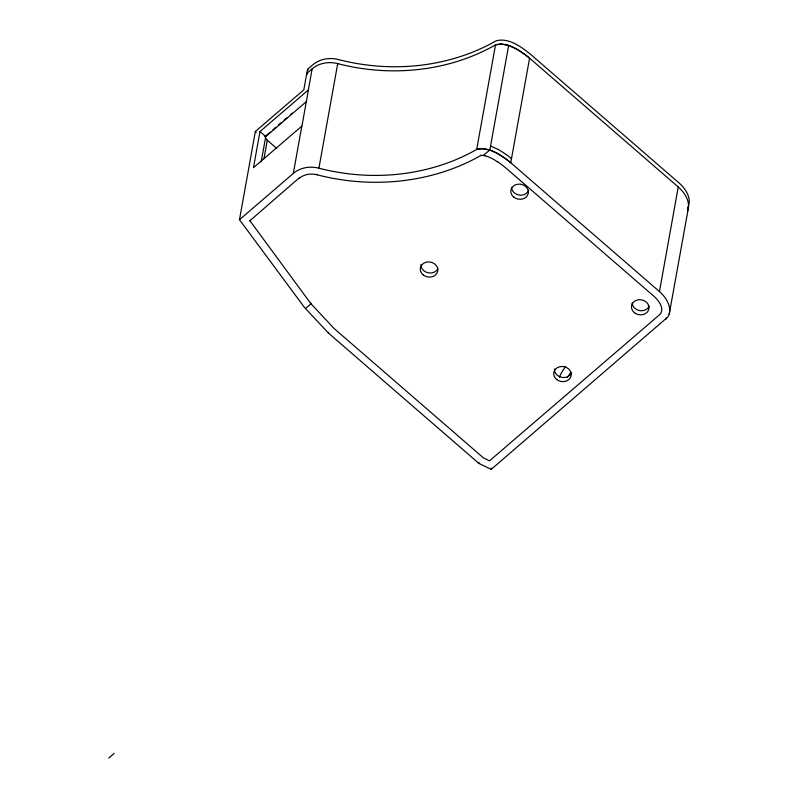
<?xml version="1.0" encoding="UTF-8"?>
<svg xmlns="http://www.w3.org/2000/svg" width="798" height="798" viewBox="0 0 798 798"><rect width="100%" height="100%" fill="white"/><g stroke="black" fill="none" stroke-linecap="round" stroke-linejoin="round"><path stroke-width="1.2" d="M687.447 208.308C692.574 199.33 685.881 188.827 678.998 182.912L530.311 54.104C520.914 46.703 508.915 37.536 496.246 40.778A192.647 164.607 10.2 0 1 338.462 59.531A26.663 22.783 10.2 0 0 312.866 64.768L307.499 69.376L303.819 89.835L255.35 131.48L239.48 219.699L304.467 307.459L328.407 333.045L478.85 463.379L491.219 469.364L667.896 316.966L669.253 314.033L688.435 207.759C689.322 199.59 684.115 192.168 678.26 187.001L529.583 58.194C520.176 50.793 508.176 41.626 495.518 44.868A192.647 164.607 10.2 0 1 337.724 63.621A26.663 22.783 10.2 0 0 312.128 68.857L306.761 73.466L307.479 74.094M312.128 68.857L308.327 89.994L259.978 131.54L253.475 167.67L301.824 126.124L293.315 173.425L239.48 219.699M498.002 161.954L504.974 167.221L653.961 296.287C658.52 300.337 664.784 308.297 660.116 314.252L489.523 460.845L483.488 457.932L334.212 328.606L310.861 303.649L249.704 220.438M261.195 161.834L265.754 136.548L306.661 101.386M263.968 158.642L267.28 140.239L265.385 137.675M301.943 126.014L308.447 89.885M249.614 220.946L299.18 177.924M299.08 178.433A18.663 15.95 10.2 0 1 317.006 174.762L317.095 174.253M293.315 173.425A26.663 22.783 10.2 0 1 318.911 168.188L337.724 63.621M310.861 303.649L310.951 303.13M328.407 333.045L328.547 332.277M317.006 174.762A200.647 171.44 10.2 0 0 480.825 155.53L480.915 155.021M480.815 155.5A5.795 4.958 10.2 0 1 482.93 155.54L489.822 150.134L508.635 45.556L507.588 45.227L501.004 44L495.518 44.868L476.695 149.445A192.647 164.607 10.2 0 1 318.911 168.188M478.85 463.379L479.029 462.361M491.219 469.364L491.448 468.077M669.253 314.033C671.367 305.375 665.662 297.046 659.447 291.569L678.26 187.001M665.891 319.25L666.121 317.973M688.435 207.759L687.487 211.011M264.746 136.827L270.263 132.089M273.016 129.715L275.779 127.351M278.532 124.977L281.285 122.613M284.048 120.239L286.801 117.875M290.482 114.713L292.317 113.136M305.484 308.547L311.001 303.799M108.688 758.1L114.174 753.382M485.254 155.929L484.266 155.7A14.913 12.738 10.2 0 0 483.498 155.57M489.822 150.134L482.192 148.578L476.695 149.445C489.364 146.194 501.363 155.361 510.76 162.762L659.447 291.569M490.551 146.044L498.61 149.635L506.63 154.772A76.508 65.376 10.2 0 1 511.498 158.672M509.932 46.025L516.685 49.147L524.705 54.294A76.508 65.376 10.2 0 1 529.583 58.194L510.76 162.762A76.508 65.376 10.2 0 0 505.892 158.862L497.872 153.725L491.119 150.593M307.499 69.376L308.218 70.005M259.978 131.54L265.754 136.548M267.28 140.239L276.687 148.388M255.35 131.48L256.158 132.588M528.765 190.133A8.828 7.541 10.2 0 1 519.199 195.081A8.828 7.541 10.2 0 1 511.538 187.4M649.103 306.392A8.828 7.541 10.2 0 1 639.388 310.552A8.828 7.541 10.2 0 1 632.166 302.951M571.657 372.496A8.828 7.541 10.2 0 1 561.642 377.354A8.828 7.541 10.2 0 1 554.46 368.975M437.942 268.647A8.828 7.541 10.2 0 1 427.778 272.707A8.828 7.541 10.2 0 1 421.025 264.417M567.568 377.284A21.327 6.324 -49.1 0 1 570.71 372.516M559.388 377.215A21.327 6.324 -49.1 0 1 565.662 366.541M485.314 155.76A39.621 33.855 10.2 0 1 497.842 162.114M513.902 197.216A8.828 7.541 10.2 0 0 528.236 193.485A8.828 7.541 10.2 0 0 516.635 184.438A8.828 7.541 10.2 0 0 513.902 197.216M634.53 312.766A8.828 7.541 10.2 0 0 648.864 309.035A8.828 7.541 10.2 0 0 637.263 299.998A8.828 7.541 10.2 0 0 634.53 312.766M556.795 379.569A8.828 7.541 10.2 0 0 571.129 375.838A8.828 7.541 10.2 0 0 559.528 366.801A8.828 7.541 10.2 0 0 556.795 379.569M423.359 275.021A8.828 7.541 10.2 0 0 437.693 271.29A8.828 7.541 10.2 0 0 426.102 262.243A8.828 7.541 10.2 0 0 423.359 275.021"/></g></svg>
